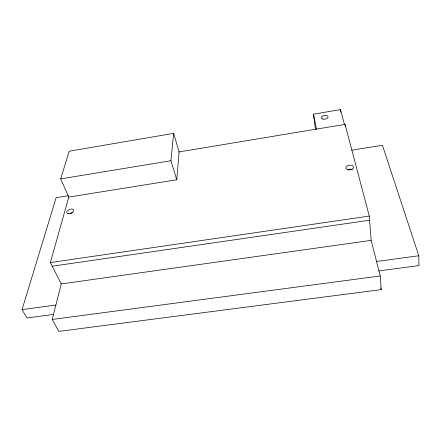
<?xml version="1.0" encoding="UTF-8"?>
<svg xmlns="http://www.w3.org/2000/svg" width="441" height="441" viewBox="0 0 441 441"><rect width="100%" height="100%" fill="white"/><g stroke="black" fill="none" stroke-linecap="round" stroke-linejoin="round"><path stroke-width="0.66" d="M68.796 197.077L176.742 179.774L179.096 151.98L173.638 133.364L69.182 151.208L60.693 178.892L68.796 197.077L50.368 262.566L61.255 283.921L52.209 319.46L58.769 331.406L381.195 289.616L380.263 275.967L371.146 240.378L369.277 216.068L345.055 124.356L178.671 151.996M176.742 179.774L170.91 160.733L173.638 133.364M53.57 314.416L26.934 317.978L22.05 309.626L56.139 197.662L68.361 195.699M315.48 129.588L313.468 114.191L340.529 109.594L344.531 124.831M60.693 178.892L170.91 160.733M351.626 150.205L382.435 145.254L418.801 255.747L418.95 265.565L378.654 270.95M50.368 262.566L369.277 216.068M52.225 266.215L369.597 220.224M61.255 283.921L371.146 240.378M22.05 309.626L55.963 305.023M376.537 261.485L418.801 255.747M52.209 319.46L380.263 275.967M380.743 287.824L381.195 289.616M313.468 114.191L316.456 129.048M340.529 109.594L340.799 112.301M345.055 124.356L345.242 126.297M347.673 169.857A3.919 2.359 -5.9 0 1 352.414 169.493M69.876 213.687A3.666 2.095 -23.3 0 1 72.462 212.628M347.392 169.598A3.936 2.354 -6 0 0 353.616 167.53A3.936 2.354 -6 0 0 348.142 165.48A3.936 2.354 -6 0 0 347.392 169.598M68.73 213.802A3.682 2.089 -23.2 0 0 73.691 210.263A3.682 2.089 -23.2 0 0 68.234 210.125A3.682 2.089 -23.2 0 0 68.73 213.802M322.553 119.026A3.467 1.874 -8.3 0 0 328.071 117.229A3.467 1.874 -8.3 0 0 323.374 115.702A3.467 1.874 -8.3 0 0 322.553 119.026"/></g></svg>
